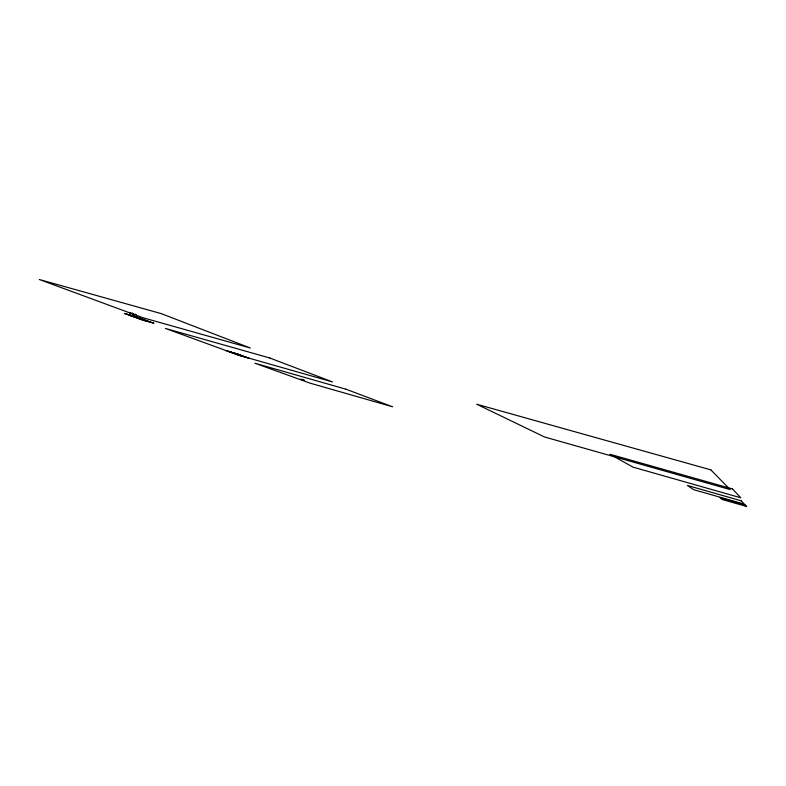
<?xml version="1.0" encoding="UTF-8"?>
<svg xmlns="http://www.w3.org/2000/svg" width="786" height="786" viewBox="0 0 786 786"><rect width="100%" height="100%" fill="white"/><g stroke="black" fill="none" stroke-linecap="round" stroke-linejoin="round"><path stroke-width="1.18" d="M134.897 316.699L136.273 317.063L134.386 316.552M134.318 316.424L135.772 316.945M134.062 316.355L133.659 316.316M133.846 316.286L134.445 316.562M128.796 312.406C130.957 313.123 129.317 312.553 129.965 312.828M132.392 313.506C135.634 314.361 129.356 312.602 132.569 313.476M136.086 314.557L134.927 314.135M132.991 313.683L131.96 313.3M129.995 315.5L142.079 318.91M226.201 350.635L249.329 358.249M235.358 353.386L236.92 353.877M237.126 353.887L238.689 354.378M230.239 352.118L240.771 355.115M300.616 379.137L304.28 380.188M134.386 316.453L133.718 316.316M302.325 379.609C304.565 380.316 300.733 379.107 302.502 379.697M303.465 380.041L302.954 379.893L304.044 380.286L301.785 379.402M135.202 316.699L135.732 316.876M127.43 314.312L144.978 320.727M227.626 351.087L240.673 355.783M133.512 316.021L150.932 322.407M233.255 352.649L247.6 357.758M130.476 315.166L147.955 321.562M229.728 351.637L244.132 356.775M130.505 315.373L133.011 316.139L130.535 315.373M161.218 313.614L39.3 279.502L142.688 317.652L250.341 348.021L161.218 313.614M710.839 469.861L476.719 404.23L544.452 436.947L730.135 489.57L710.839 469.861M136.567 316.886L124.394 313.447L142.011 319.882L153.909 323.252L136.567 316.886M269.755 357.984L165.453 328.45L238.944 355.292L332.557 381.937L269.755 357.984M732.483 488.951L609.946 454.249L632.956 467.11L740.766 497.784L732.483 488.951M741.09 500.761L687.367 485.443L693.753 489.698L744.43 504.18L741.09 500.761M345.948 389.208L254.919 363.22L309.92 383.106L392.646 406.804L345.948 389.208M745.216 504.976L720.094 497.793L722.265 499.513L746.7 506.498L745.216 504.976"/></g></svg>
